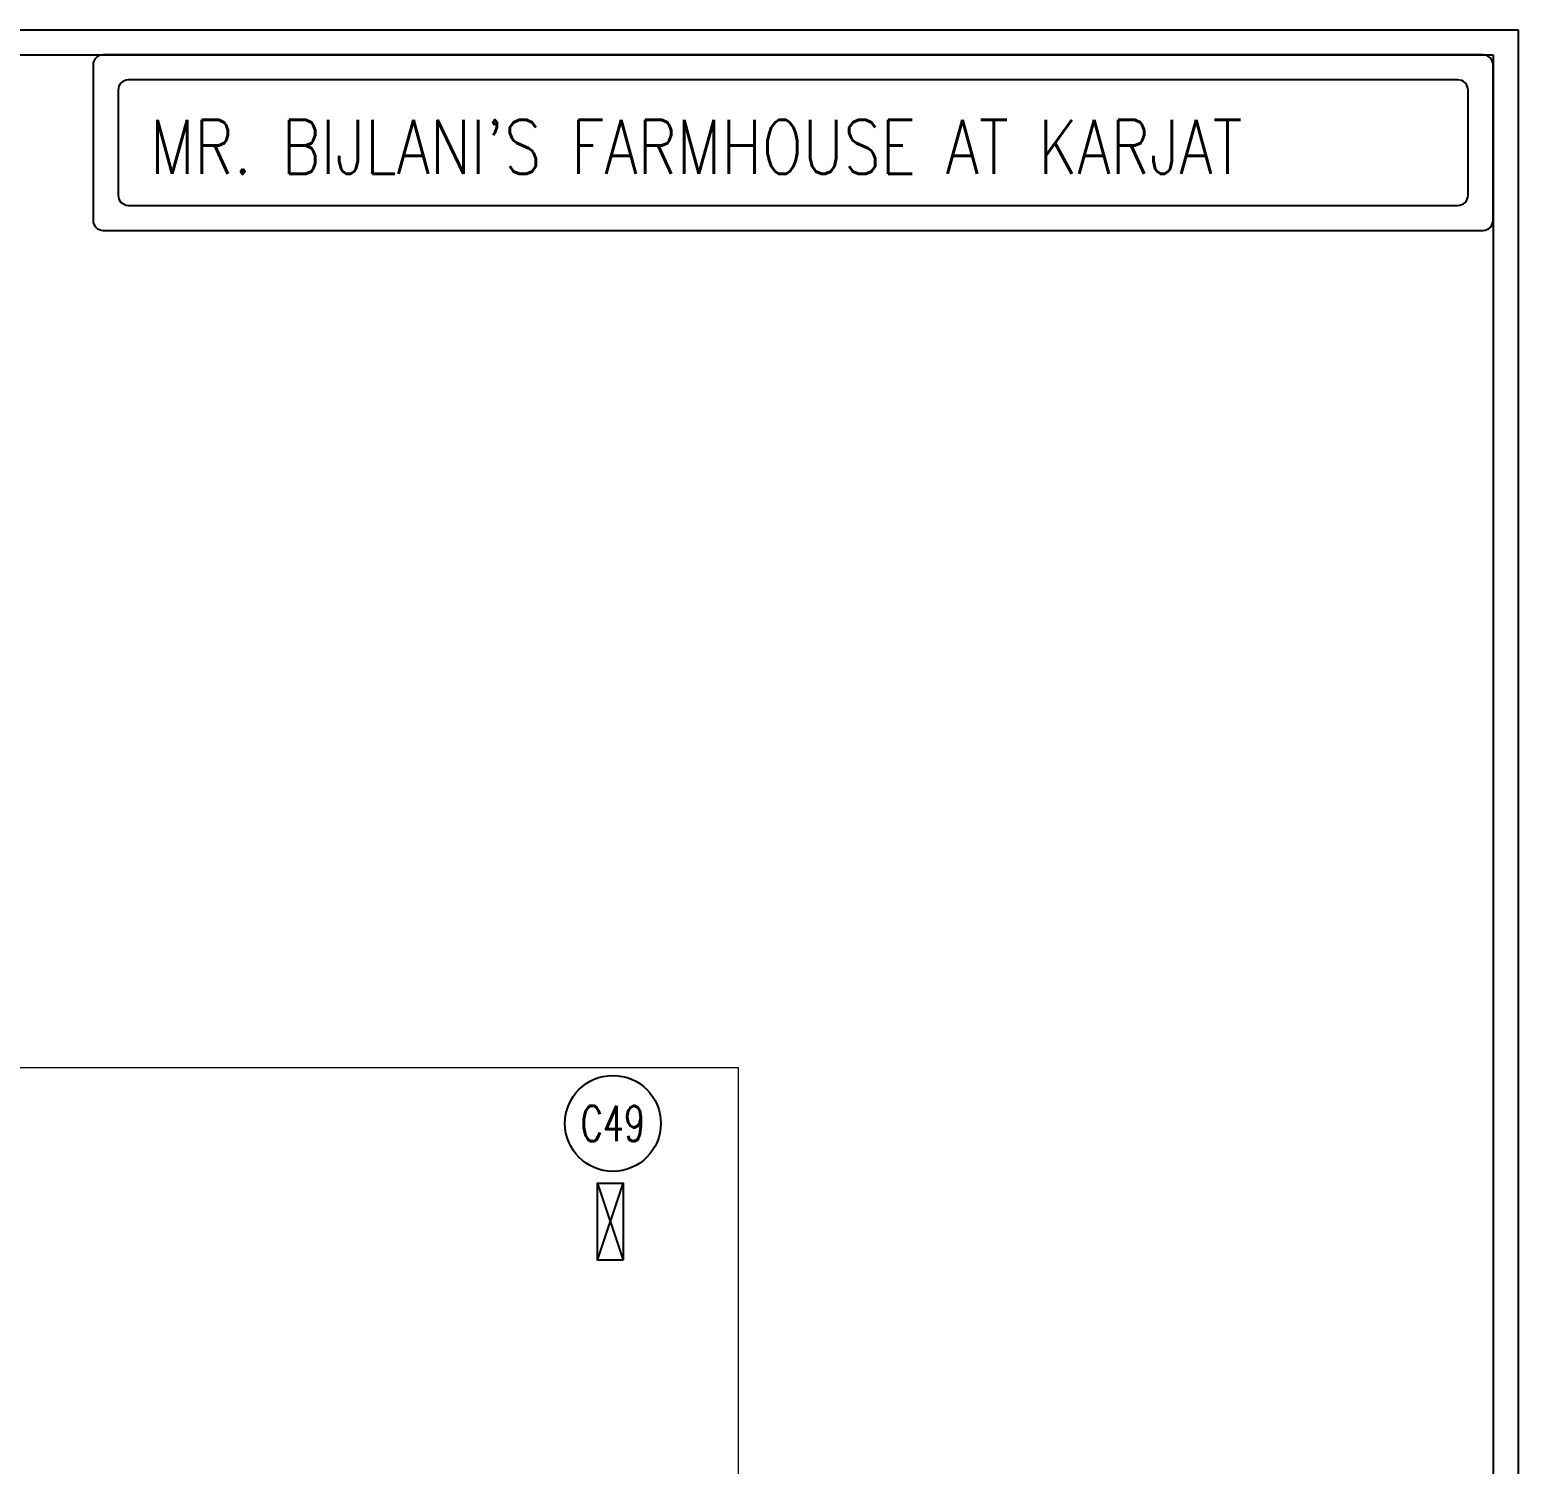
# Model space of a CAD drawing. Header units: inches. Extents: x 16106347 to 16308397, y -515360 to -420631.
# Drawn here: x 16182407 to 16194016, y -431822 to -420631 of the extents above; entities that cross this region are included whole.
import ezdxf
from ezdxf.enums import TextEntityAlignment as Align

# ---------------------------------------------------------------- set-up
doc = ezdxf.new("R2010")
doc.units = ezdxf.units.IN
doc.header["$LTSCALE"] = 1000
doc.header["$MEASUREMENT"] = 0
for name, color, linetype in [('00', 252, 'Continuous'), ('NO. BEAM', 3, 'Continuous'), ('S-BEAM NO', 3, 'Continuous'), ('S-COLUMN', 1, 'Continuous'), ('S-COLUMN CIRCLE', 9, 'Continuous'), ('S-COLUMN NO', 2, 'Continuous'), ('TITLE', 6, 'Continuous')]:
    doc.layers.add(name, color=color, linetype=linetype)
doc.layers.add('ROOF', color=7, linetype='Continuous', lineweight=15)
doc.styles.add('ROMANS', font='simplex.shx', dxfattribs={"width": 0.7})

# ---------------------------------------------------------------- blocks, each defined once
blk = doc.blocks.new('zw$8369')
at = {"layer": 'ROOF', "color": 251, "elevation": 0}
blk.add_lwpolyline([(-1723.63, 2150.91), (-1723.63, 808.14), (-427.62, 808.14), (-427.62, 808.14), (-427.62, 2150.9), (-727.62, 2150.9), (-727.62, 1271.14), (-1423.63, 1271.14), (-1423.63, 2150.91)], close=True, dxfattribs=at)

msp = doc.modelspace()

# ---------------------------------------------------------------- linework, layer by layer
at = {"layer": 'NO. BEAM', "color": 2, "elevation": 0}
for points in [[(16182901, -420905), (16182901, -422118, 0.414214), (16182980, -422196), (16193742, -422196, 0.414214), (16193820, -422118), (16193820, -420905, 0.414214), (16193742, -420827), (16182980, -420827, 0.414214)], [(16183097, -421101), (16183097, -421922, 0.414214), (16183175, -422001), (16193546, -422001, 0.414214), (16193625, -421922), (16193625, -421101, 0.414214), (16193546, -421022), (16183175, -421022, 0.414214)]]:
    msp.add_lwpolyline(points, format="xyb", close=True, dxfattribs=at)
at = {"layer": 'S-BEAM NO', "elevation": 0}
for points in [[(16106347, -420631), (16194016, -420631), (16194016, -515360), (16106347, -515360)], [(16106543, -420827), (16193820, -420827), (16193820, -515164), (16106543, -515164)]]:
    msp.add_lwpolyline(points, close=True, dxfattribs=at)
at = {"layer": 'S-COLUMN', "color": 5, "linetype": 'Continuous'}
for p, q in [((16186835, -429631, 0), (16187035, -430229, 0)), ((16186835, -430231, 0), (16187035, -429631, 0))]:
    msp.add_line(p, q, dxfattribs=at)
at = {"layer": 'S-COLUMN', "ltscale": 5, "elevation": 0}
msp.add_lwpolyline([(16187035, -430229), (16186835, -430229), (16186835, -429629), (16187035, -429629)], close=True, dxfattribs=at)
at = {"layer": 'S-COLUMN CIRCLE'}
msp.add_circle((16186955, -429163, 0), 374, dxfattribs=at)

# ---------------------------------------------------------------- block references
at = {"layer": '00', "color": 1, "linetype": 'Continuous', "xscale": 25, "yscale": 25, "zscale": 25}
msp.add_blockref('zw$8369', (16198626, -482502, 0), dxfattribs=at)

# ---------------------------------------------------------------- texts
at = {"layer": 'S-COLUMN NO', "style": 'ROMANS', "width": 0.7}
msp.add_text('C49', height=275, dxfattribs=at).set_placement((16186955, -429163, 0), align=Align.MIDDLE)
at = {"layer": 'TITLE', "style": 'ROMANS', "width": 0.8}
msp.add_text("MR. BIJLANI'S FARMHOUSE AT KARJAT", height=421.88, dxfattribs=at).set_placement((16183345, -421545, 0), align=Align.MIDDLE_LEFT)

doc.saveas('drawing.dxf')
